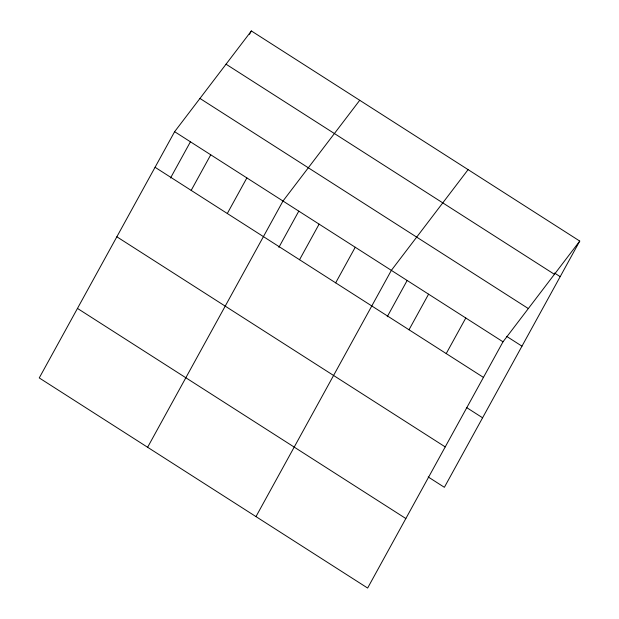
<?xml version="1.0" encoding="UTF-8"?>
<svg xmlns="http://www.w3.org/2000/svg" width="619" height="619" viewBox="0 0 619 619"><rect width="100%" height="100%" fill="white"/><g stroke="black" fill="none" stroke-linecap="round" stroke-linejoin="round"><path stroke-width="0.93" d="M174.628 131.692L39.252 377.93L367.632 588.05L503.007 341.804L579.748 241.07L251.368 30.95L174.628 131.692L503.007 341.804M170.504 178.04L190.42 141.813M249.503 34.339L251.368 30.95M191.178 190.389L210.746 154.804M227.305 213.501L246.865 177.916M147.616 447.274L282.991 201.028L359.732 100.286M278.867 247.376L298.784 211.156M299.55 259.732L319.11 224.14M335.668 282.844L355.236 247.252M255.98 516.61L391.355 270.371L468.103 169.629M387.239 316.719L407.147 280.492M409.004 329.772L428.572 294.18M446.222 353.581L465.79 317.996M579.748 241.07L444.372 487.308L428.193 476.955M554.523 273.033L560.187 276.654M226.043 64.198L554.423 274.31M199.952 98.444L528.332 308.564M506.597 336.334L521.964 346.168M155.06 167.277L483.439 377.397M466.409 407.441L482.596 417.794M116.844 236.791L445.223 446.91M77.468 308.417L405.847 518.536"/></g></svg>
